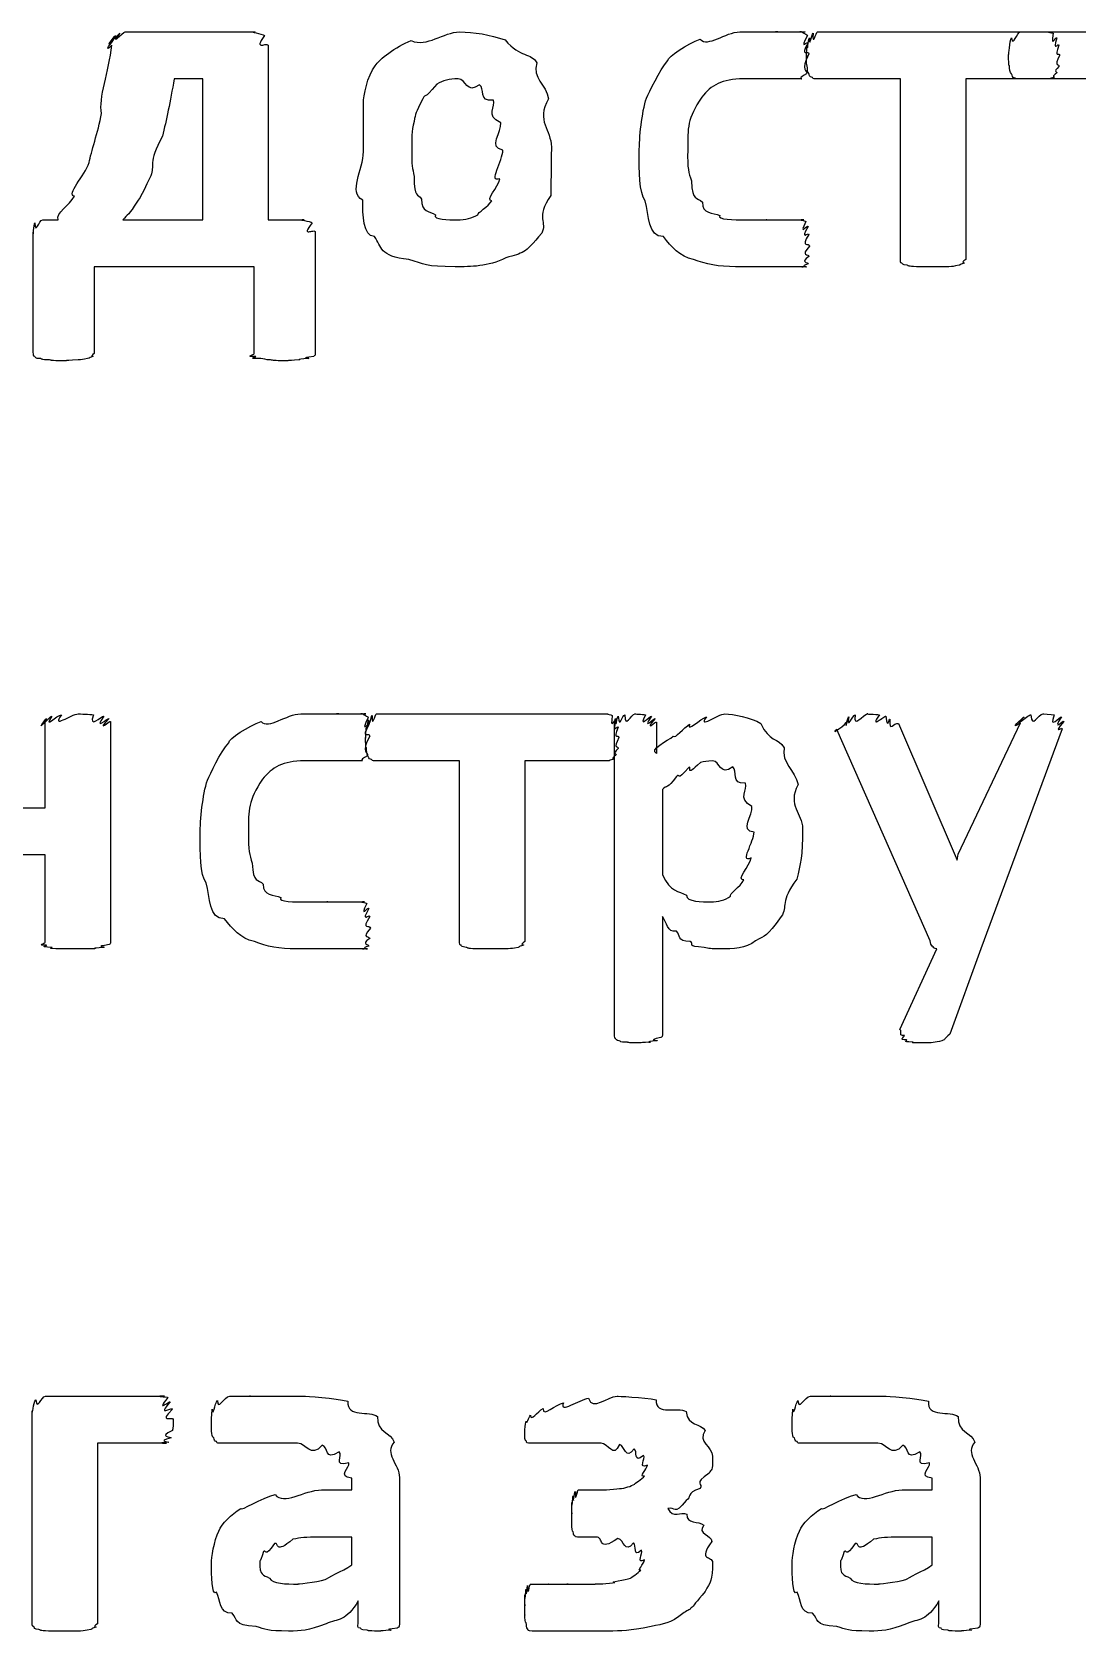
# Model space of a CAD drawing. Header units: millimetres. Extents: x 25 to 190, y 204 to 253.
# Drawn here: x 119.92 to 127.77, y 240.06 to 252.07 of the extents above; entities that cross this region are included whole.
import ezdxf

# ---------------------------------------------------------------- set-up
doc = ezdxf.new("R2010")
doc.units = ezdxf.units.MM
doc.layers.get('0').update_dxf_attribs({"linetype": 'CONTINUOUS'})

msp = doc.modelspace()

# ---------------------------------------------------------------- linework, layer by layer
at = {"color": 0}
for p, q in [((120.617, 252.073), (121.593, 252.073)), ((125.816, 252.073), (127.552, 252.073)), ((127.34, 252.073), (128.322, 252.073)), ((121.692, 251.969), (121.692, 250.662)), ((127.635, 251.897), (127.635, 251.897)), ((121.201, 251.721), (120.986, 251.721)), ((121.201, 250.662), (121.201, 251.721)), ((126.439, 251.721), (125.811, 251.721)), ((126.439, 250.365), (126.439, 251.721)), ((127.558, 251.721), (126.93, 251.721)), ((126.93, 251.721), (126.93, 250.365)), ((127.958, 251.721), (127.335, 251.721)), ((123.818, 251.208), (123.818, 251.208)), ((123.454, 251.186), (123.454, 251.186)), ((119.999, 250.662), (120.115, 250.662)), ((120.6, 250.662), (121.201, 250.662)), ((121.692, 250.662), (121.962, 250.662)), ((119.928, 249.665), (119.928, 250.569)), ((122.045, 250.569), (122.045, 249.665)), ((125.757, 250.464), (125.757, 250.464)), ((121.587, 250.31), (120.385, 250.31)), ((120.385, 250.31), (120.385, 249.659)), ((121.587, 249.659), (121.587, 250.31)), ((120.017, 246.246), (120.017, 246.896)), ((120.508, 246.896), (120.508, 245.243)), ((122.506, 246.952), (124.243, 246.952)), ((124.293, 244.542), (124.293, 246.891)), ((124.608, 246.891), (124.608, 246.654)), ((126.872, 245.898), (127.34, 246.885)), ((124.325, 246.775), (124.325, 246.775)), ((126.662, 245.248), (125.962, 246.835)), ((126.425, 246.88), (126.866, 245.854)), ((127.654, 246.841), (127.043, 245.188)), ((123.129, 246.599), (122.501, 246.599)), ((123.129, 245.243), (123.129, 246.599)), ((124.248, 246.599), (123.62, 246.599)), ((123.62, 246.599), (123.62, 245.243)), ((124.652, 246.384), (124.652, 245.744)), ((119.587, 246.246), (120.017, 246.246)), ((125.341, 246.064), (125.341, 246.064)), ((125.705, 246.091), (125.705, 246.091)), ((120.017, 245.893), (119.587, 245.893)), ((120.017, 245.237), (120.017, 245.893)), ((126.866, 245.854), (126.872, 245.898)), ((122.459, 245.342), (122.459, 245.342)), ((124.652, 245.43), (124.652, 244.542)), ((126.436, 244.581), (126.712, 245.188)), ((127.043, 245.188), (126.811, 244.548)), ((120.019, 241.829), (120.912, 241.829)), ((119.92, 240.12), (119.92, 241.719)), ((120.978, 241.653), (120.978, 241.653)), ((120.928, 241.476), (120.41, 241.476)), ((120.41, 241.476), (120.41, 240.12)), ((122.093, 241.124), (122.319, 241.124)), ((122.319, 241.124), (122.319, 241.212)), ((122.677, 241.217), (122.677, 240.12)), ((124.021, 241.124), (124.17, 241.124)), ((126.453, 241.124), (126.679, 241.124)), ((126.679, 241.124), (126.679, 241.212)), ((127.037, 241.217), (127.037, 240.12)), ((124.699, 240.986), (124.693, 240.986)), ((122.319, 240.771), (122.082, 240.771)), ((122.319, 240.561), (122.319, 240.771)), ((124.153, 240.771), (124.015, 240.771)), ((126.679, 240.771), (126.442, 240.771)), ((126.679, 240.561), (126.679, 240.771)), ((125.029, 240.578), (125.029, 240.578)), ((122.368, 240.12), (122.368, 240.291)), ((126.728, 240.12), (126.728, 240.291))]:
    msp.add_line(p, q, dxfattribs=at)
for points in [[(120.545, 252.046), (120.468, 251.944), (120.567, 252.058), (120.578, 252.063)], [(120.578, 252.063), (120.49, 251.955), (120.602, 252.073), (120.617, 252.073)], [(121.593, 252.073), (121.538, 252.073), (121.645, 252.064), (121.664, 252.046)], [(122.765, 252.008), (122.884, 251.955), (123.008, 252.073), (123.129, 252.073)], [(123.129, 252.073), (123.237, 252.073), (123.357, 252.053), (123.471, 252.013)], [(124.936, 252.018), (124.992, 251.955), (125.126, 252.073), (125.233, 252.073)], [(125.233, 252.073), (125.268, 252.073), (125.334, 252.073), (125.382, 252.073)], [(125.382, 252.073), (125.367, 252.073), (125.479, 252.073), (125.52, 252.073)], [(125.52, 252.073), (125.448, 252.073), (125.597, 252.073), (125.63, 252.073)], [(125.63, 252.073), (125.632, 252.073), (125.685, 252.073), (125.696, 252.073)], [(125.696, 252.073), (125.658, 252.073), (125.72, 252.073), (125.724, 252.073)], [(125.724, 252.073), (125.669, 252.073), (125.736, 252.064), (125.741, 252.046)], [(125.756, 252.029), (125.756, 251.941), (125.772, 252.054), (125.783, 252.063)], [(125.783, 252.063), (125.778, 251.955), (125.805, 252.073), (125.816, 252.073)], [(127.274, 252.029), (127.285, 251.955), (127.314, 252.073), (127.34, 252.073)], [(127.552, 252.073), (127.544, 252.073), (127.575, 252.069), (127.586, 252.063)], [(127.586, 252.063), (127.566, 251.941), (127.605, 252.043), (127.613, 252.029)], [(120.44, 251.462), (120.416, 251.573), (120.496, 251.776), (120.518, 251.974)], [(120.518, 251.974), (120.442, 251.904), (120.525, 252.002), (120.529, 252.013)], [(120.529, 252.013), (120.449, 251.93), (120.537, 252.038), (120.545, 252.046)], [(121.664, 252.046), (121.573, 251.922), (121.692, 252.005), (121.692, 251.969)], [(122.495, 251.82), (122.528, 251.867), (122.647, 251.963), (122.765, 252.008)], [(123.471, 252.013), (123.587, 251.878), (123.667, 251.919), (123.708, 251.842)], [(124.693, 251.859), (124.69, 251.886), (124.843, 251.985), (124.936, 252.018)], [(125.741, 252.046), (125.676, 251.922), (125.746, 252.013), (125.746, 251.991)], [(125.746, 251.991), (125.68, 251.878), (125.752, 251.941), (125.752, 251.908)], [(125.734, 251.897), (125.734, 251.867), (125.735, 251.952), (125.739, 251.974)], [(125.739, 251.974), (125.741, 251.911), (125.747, 252.014), (125.756, 252.029)], [(127.252, 251.903), (127.252, 251.9), (127.259, 252.003), (127.274, 252.029)], [(127.613, 252.029), (127.581, 251.911), (127.625, 251.996), (127.63, 251.974)], [(127.63, 251.974), (127.588, 251.867), (127.635, 251.926), (127.635, 251.897)], [(122.407, 251.539), (122.407, 251.591), (122.436, 251.743), (122.495, 251.82)], [(123.708, 251.842), (123.671, 251.728), (123.781, 251.678), (123.796, 251.572)], [(124.533, 251.577), (124.555, 251.622), (124.627, 251.784), (124.693, 251.859)], [(125.752, 251.908), (125.68, 251.776), (125.746, 251.788), (125.735, 251.759)], [(125.739, 251.82), (125.734, 251.809), (125.734, 251.867), (125.734, 251.897)], [(125.75, 251.765), (125.741, 251.765), (125.742, 251.798), (125.739, 251.82)], [(127.258, 251.82), (127.252, 251.809), (127.252, 251.87), (127.252, 251.903)], [(127.274, 251.759), (127.259, 251.765), (127.26, 251.798), (127.258, 251.82)], [(127.63, 251.815), (127.581, 251.765), (127.62, 251.779), (127.613, 251.765)], [(127.635, 251.897), (127.588, 251.805), (127.633, 251.836), (127.63, 251.815)], [(120.986, 251.721), (120.956, 251.551), (120.927, 251.408), (120.898, 251.291)], [(123.118, 251.721), (123.053, 251.721), (123.002, 251.707), (122.958, 251.682)], [(123.278, 251.677), (123.179, 251.602), (123.18, 251.721), (123.118, 251.721)], [(125.261, 251.721), (125.098, 251.721), (125.02, 251.674), (124.947, 251.583)], [(125.432, 251.721), (125.301, 251.721), (125.327, 251.721), (125.261, 251.721)], [(125.553, 251.721), (125.514, 251.721), (125.479, 251.721), (125.432, 251.721)], [(125.641, 251.721), (125.583, 251.721), (125.589, 251.721), (125.553, 251.721)], [(125.696, 251.721), (125.627, 251.721), (125.663, 251.721), (125.641, 251.721)], [(125.735, 251.759), (125.658, 251.721), (125.71, 251.721), (125.696, 251.721)], [(125.778, 251.732), (125.752, 251.734), (125.757, 251.75), (125.75, 251.765)], [(125.811, 251.721), (125.773, 251.721), (125.789, 251.724), (125.778, 251.732)], [(127.302, 251.726), (127.274, 251.732), (127.281, 251.744), (127.274, 251.759)], [(127.335, 251.721), (127.296, 251.721), (127.313, 251.722), (127.302, 251.726)], [(127.591, 251.732), (127.549, 251.721), (127.569, 251.721), (127.558, 251.721)], [(127.613, 251.765), (127.57, 251.734), (127.602, 251.739), (127.591, 251.732)], [(122.853, 251.572), (122.793, 251.456), (122.801, 251.467), (122.787, 251.401)], [(122.958, 251.682), (122.851, 251.551), (122.882, 251.619), (122.853, 251.572)], [(123.383, 251.561), (123.267, 251.547), (123.322, 251.651), (123.278, 251.677)], [(123.796, 251.572), (123.7, 251.397), (123.818, 251.343), (123.818, 251.208)], [(124.478, 251.17), (124.478, 251.28), (124.496, 251.467), (124.533, 251.577)], [(124.947, 251.583), (124.838, 251.419), (124.842, 251.358), (124.842, 251.186)], [(120.347, 251.092), (120.361, 251.17), (120.414, 251.318), (120.44, 251.462)], [(122.407, 251.175), (122.407, 251.254), (122.407, 251.429), (122.407, 251.539)], [(123.438, 251.39), (123.318, 251.448), (123.407, 251.513), (123.383, 251.561)], [(122.787, 251.401), (122.767, 251.327), (122.771, 251.27), (122.771, 251.197)], [(123.454, 251.186), (123.34, 251.202), (123.449, 251.327), (123.438, 251.39)], [(120.898, 251.291), (120.784, 251.081), (120.843, 251.073), (120.81, 250.993)], [(123.818, 251.208), (123.818, 251.011), (123.815, 250.954), (123.813, 250.844)], [(120.237, 250.839), (120.173, 250.85), (120.314, 250.993), (120.347, 251.092)], [(122.402, 250.811), (122.289, 250.868), (122.407, 251.038), (122.407, 251.175)], [(122.771, 251.197), (122.767, 251.062), (122.776, 251.054), (122.787, 250.988)], [(123.432, 250.971), (123.34, 250.934), (123.454, 251.109), (123.454, 251.186)], [(124.522, 250.806), (124.478, 250.863), (124.478, 251.033), (124.478, 251.17)], [(124.842, 251.186), (124.838, 251.04), (124.85, 251.021), (124.87, 250.954)], [(120.81, 250.993), (120.717, 250.802), (120.741, 250.846), (120.705, 250.795)], [(122.787, 250.988), (122.789, 250.817), (122.816, 250.868), (122.843, 250.817)], [(123.372, 250.806), (123.314, 250.806), (123.421, 250.908), (123.432, 250.971)], [(124.87, 250.954), (124.875, 250.795), (124.915, 250.839), (124.952, 250.795)], [(120.115, 250.662), (120.096, 250.714), (120.2, 250.773), (120.237, 250.839)], [(120.705, 250.795), (120.647, 250.702), (120.636, 250.702), (120.6, 250.662)], [(122.49, 250.536), (122.403, 250.537), (122.402, 250.704), (122.402, 250.811)], [(122.843, 250.817), (122.84, 250.717), (122.903, 250.73), (122.947, 250.701)], [(123.267, 250.701), (123.259, 250.714), (123.346, 250.762), (123.372, 250.806)], [(123.813, 250.844), (123.697, 250.676), (123.79, 250.643), (123.746, 250.563)], [(124.66, 250.536), (124.54, 250.533), (124.555, 250.698), (124.522, 250.806)], [(124.952, 250.795), (124.948, 250.706), (125.032, 250.717), (125.084, 250.696)], [(119.928, 250.569), (119.928, 250.519), (119.931, 250.629), (119.939, 250.64)], [(119.939, 250.64), (119.946, 250.544), (119.969, 250.662), (119.999, 250.662)], [(121.962, 250.662), (121.901, 250.662), (122.011, 250.654), (122.023, 250.64)], [(122.023, 250.64), (121.926, 250.519), (122.045, 250.605), (122.045, 250.569)], [(122.947, 250.701), (122.928, 250.662), (123.046, 250.662), (123.112, 250.662)], [(123.112, 250.662), (123.171, 250.662), (123.223, 250.675), (123.267, 250.701)], [(125.084, 250.696), (125.054, 250.662), (125.2, 250.662), (125.266, 250.662)], [(125.266, 250.662), (125.305, 250.662), (125.389, 250.662), (125.437, 250.662)], [(125.437, 250.662), (125.4, 250.662), (125.527, 250.662), (125.564, 250.662)], [(125.564, 250.662), (125.592, 250.662), (125.63, 250.662), (125.652, 250.662)], [(125.652, 250.662), (125.639, 250.662), (125.698, 250.662), (125.713, 250.662)], [(125.713, 250.662), (125.661, 250.662), (125.725, 250.658), (125.729, 250.651)], [(125.729, 250.651), (125.671, 250.53), (125.742, 250.631), (125.746, 250.613)], [(125.746, 250.613), (125.68, 250.497), (125.752, 250.577), (125.752, 250.552)], [(122.749, 250.365), (122.52, 250.387), (122.548, 250.461), (122.49, 250.536)], [(123.746, 250.563), (123.609, 250.398), (123.612, 250.42), (123.476, 250.376)], [(124.886, 250.365), (124.779, 250.387), (124.722, 250.461), (124.66, 250.536)], [(125.752, 250.552), (125.683, 250.445), (125.757, 250.497), (125.757, 250.464)], [(123.476, 250.376), (123.34, 250.31), (123.217, 250.31), (123.096, 250.31)], [(125.752, 250.387), (125.68, 250.339), (125.749, 250.346), (125.746, 250.332)], [(125.757, 250.464), (125.683, 250.383), (125.754, 250.409), (125.752, 250.387)], [(123.096, 250.31), (122.87, 250.31), (122.866, 250.328), (122.749, 250.365)], [(125.2, 250.31), (125.076, 250.31), (124.977, 250.328), (124.886, 250.365)], [(125.36, 250.31), (125.25, 250.31), (125.256, 250.31), (125.2, 250.31)], [(125.509, 250.31), (125.356, 250.31), (125.415, 250.31), (125.36, 250.31)], [(125.63, 250.31), (125.566, 250.31), (125.556, 250.31), (125.509, 250.31)], [(125.707, 250.31), (125.636, 250.31), (125.666, 250.31), (125.63, 250.31)], [(125.735, 250.31), (125.665, 250.31), (125.721, 250.31), (125.707, 250.31)], [(125.746, 250.332), (125.676, 250.31), (125.742, 250.31), (125.735, 250.31)], [(126.45, 250.337), (126.439, 250.334), (126.439, 250.354), (126.439, 250.365)], [(126.489, 250.321), (126.453, 250.323), (126.457, 250.333), (126.45, 250.337)], [(126.56, 250.31), (126.49, 250.312), (126.507, 250.317), (126.489, 250.321)], [(126.682, 250.31), (126.552, 250.31), (126.594, 250.31), (126.56, 250.31)], [(126.803, 250.31), (126.77, 250.31), (126.733, 250.31), (126.682, 250.31)], [(126.88, 250.321), (126.832, 250.312), (126.836, 250.312), (126.803, 250.31)], [(126.919, 250.337), (126.869, 250.323), (126.898, 250.328), (126.88, 250.321)], [(126.93, 250.365), (126.883, 250.334), (126.926, 250.344), (126.919, 250.337)], [(119.939, 249.637), (119.928, 249.634), (119.928, 249.654), (119.928, 249.665)], [(120.385, 249.659), (120.349, 249.63), (120.381, 249.641), (120.374, 249.637)], [(121.598, 249.637), (121.504, 249.63), (121.587, 249.648), (121.587, 249.659)], [(122.045, 249.665), (122.045, 249.634), (122.04, 249.645), (122.034, 249.637)], [(119.978, 249.621), (119.942, 249.619), (119.946, 249.63), (119.939, 249.637)], [(120.049, 249.61), (119.979, 249.612), (119.996, 249.618), (119.978, 249.621)], [(120.165, 249.604), (120.038, 249.604), (120.078, 249.607), (120.049, 249.61)], [(120.264, 249.61), (120.126, 249.604), (120.205, 249.604), (120.165, 249.604)], [(120.336, 249.621), (120.299, 249.612), (120.293, 249.614), (120.264, 249.61)], [(120.374, 249.637), (120.336, 249.619), (120.354, 249.625), (120.336, 249.621)], [(121.637, 249.621), (121.518, 249.619), (121.605, 249.63), (121.598, 249.637)], [(121.708, 249.61), (121.672, 249.612), (121.655, 249.618), (121.637, 249.621)], [(121.813, 249.604), (121.732, 249.604), (121.737, 249.607), (121.708, 249.61)], [(121.923, 249.61), (121.816, 249.604), (121.857, 249.604), (121.813, 249.604)], [(121.995, 249.621), (121.875, 249.612), (121.952, 249.614), (121.923, 249.61)], [(122.034, 249.637), (121.912, 249.619), (122.013, 249.625), (121.995, 249.621)], [(120.017, 246.896), (119.946, 246.808), (120.02, 246.914), (120.028, 246.918)], [(120.028, 246.918), (119.96, 246.819), (120.048, 246.931), (120.067, 246.935)], [(120.067, 246.935), (119.997, 246.83), (120.108, 246.946), (120.139, 246.946)], [(120.139, 246.946), (120.059, 246.833), (120.213, 246.952), (120.265, 246.952)], [(120.265, 246.952), (120.276, 246.952), (120.351, 246.949), (120.381, 246.946)], [(120.381, 246.946), (120.338, 246.83), (120.439, 246.942), (120.458, 246.935)], [(120.458, 246.935), (120.376, 246.819), (120.489, 246.925), (120.497, 246.918)], [(120.497, 246.918), (120.39, 246.804), (120.508, 246.903), (120.508, 246.896)], [(121.395, 246.736), (121.393, 246.764), (121.546, 246.863), (121.638, 246.896)], [(121.638, 246.896), (121.695, 246.833), (121.828, 246.952), (121.936, 246.952)], [(121.936, 246.952), (121.97, 246.952), (122.036, 246.952), (122.084, 246.952)], [(122.084, 246.952), (122.069, 246.952), (122.181, 246.952), (122.222, 246.952)], [(122.222, 246.952), (122.151, 246.952), (122.3, 246.952), (122.333, 246.952)], [(122.333, 246.952), (122.334, 246.952), (122.388, 246.952), (122.399, 246.952)], [(122.399, 246.952), (122.36, 246.952), (122.422, 246.952), (122.426, 246.952)], [(122.426, 246.952), (122.371, 246.952), (122.439, 246.942), (122.443, 246.924)], [(122.443, 246.924), (122.378, 246.8), (122.448, 246.891), (122.448, 246.869)], [(122.429, 246.852), (122.43, 246.789), (122.437, 246.892), (122.446, 246.907)], [(122.446, 246.907), (122.446, 246.819), (122.462, 246.932), (122.473, 246.94)], [(122.473, 246.94), (122.468, 246.833), (122.495, 246.952), (122.506, 246.952)], [(124.243, 246.952), (124.234, 246.952), (124.265, 246.947), (124.276, 246.94)], [(124.276, 246.94), (124.256, 246.819), (124.295, 246.921), (124.303, 246.907)], [(124.303, 246.907), (124.272, 246.789), (124.316, 246.874), (124.32, 246.852)], [(124.293, 246.891), (124.293, 246.808), (124.295, 246.914), (124.299, 246.918)], [(124.299, 246.918), (124.301, 246.819), (124.31, 246.931), (124.321, 246.935)], [(124.321, 246.935), (124.327, 246.83), (124.351, 246.946), (124.371, 246.946)], [(124.371, 246.946), (124.367, 246.833), (124.418, 246.952), (124.448, 246.952)], [(124.448, 246.952), (124.429, 246.952), (124.506, 246.949), (124.525, 246.946)], [(124.525, 246.946), (124.466, 246.83), (124.558, 246.942), (124.569, 246.935)], [(124.569, 246.935), (124.492, 246.819), (124.593, 246.925), (124.597, 246.918)], [(124.597, 246.918), (124.503, 246.804), (124.608, 246.902), (124.608, 246.891)], [(124.856, 246.874), (124.83, 246.808), (124.941, 246.918), (124.982, 246.929)], [(124.982, 246.929), (124.914, 246.833), (125.072, 246.952), (125.12, 246.952)], [(125.12, 246.952), (125.186, 246.952), (125.316, 246.926), (125.391, 246.88)], [(125.962, 246.835), (125.9, 246.782), (126.039, 246.881), (126.039, 246.896)], [(126.039, 246.896), (126.018, 246.811), (126.042, 246.921), (126.051, 246.929)], [(126.051, 246.929), (126.036, 246.826), (126.078, 246.942), (126.1, 246.946)], [(126.1, 246.946), (126.083, 246.833), (126.157, 246.952), (126.194, 246.952)], [(126.194, 246.952), (126.157, 246.952), (126.26, 246.949), (126.282, 246.946)], [(126.282, 246.946), (126.201, 246.83), (126.321, 246.942), (126.331, 246.935)], [(126.331, 246.935), (126.344, 246.819), (126.355, 246.924), (126.359, 246.913)], [(126.359, 246.913), (126.355, 246.8), (126.388, 246.893), (126.425, 246.88)], [(127.34, 246.885), (127.244, 246.815), (127.357, 246.925), (127.368, 246.929)], [(127.368, 246.929), (127.266, 246.826), (127.395, 246.942), (127.418, 246.946)], [(127.418, 246.946), (127.429, 246.833), (127.47, 246.952), (127.511, 246.952)], [(127.511, 246.952), (127.502, 246.952), (127.572, 246.949), (127.594, 246.946)], [(127.594, 246.946), (127.55, 246.826), (127.638, 246.936), (127.649, 246.929)], [(127.649, 246.929), (127.572, 246.811), (127.666, 246.91), (127.666, 246.896)], [(127.666, 246.896), (127.572, 246.782), (127.661, 246.863), (127.654, 246.841)], [(122.448, 246.869), (122.382, 246.756), (122.454, 246.819), (122.454, 246.786)], [(122.454, 246.786), (122.382, 246.654), (122.448, 246.666), (122.437, 246.637)], [(122.423, 246.775), (122.423, 246.745), (122.425, 246.83), (122.429, 246.852)], [(122.429, 246.698), (122.423, 246.687), (122.423, 246.745), (122.423, 246.775)], [(124.32, 246.852), (124.278, 246.745), (124.325, 246.804), (124.325, 246.775)], [(124.325, 246.775), (124.278, 246.683), (124.322, 246.714), (124.32, 246.692)], [(124.608, 246.654), (124.547, 246.687), (124.693, 246.749), (124.734, 246.786)], [(124.734, 246.786), (124.745, 246.76), (124.815, 246.852), (124.856, 246.874)], [(125.391, 246.88), (125.451, 246.742), (125.523, 246.775), (125.567, 246.698)], [(121.236, 246.455), (121.258, 246.499), (121.329, 246.662), (121.395, 246.736)], [(122.44, 246.643), (122.43, 246.643), (122.432, 246.676), (122.429, 246.698)], [(124.32, 246.692), (124.272, 246.643), (124.31, 246.657), (124.303, 246.643)], [(125.567, 246.698), (125.542, 246.587), (125.65, 246.528), (125.671, 246.422)], [(121.963, 246.599), (121.801, 246.599), (121.722, 246.552), (121.649, 246.461)], [(122.134, 246.599), (122.003, 246.599), (122.029, 246.599), (121.963, 246.599)], [(122.255, 246.599), (122.217, 246.599), (122.181, 246.599), (122.134, 246.599)], [(122.344, 246.599), (122.286, 246.599), (122.291, 246.599), (122.255, 246.599)], [(122.399, 246.599), (122.33, 246.599), (122.366, 246.599), (122.344, 246.599)], [(122.437, 246.637), (122.36, 246.599), (122.412, 246.599), (122.399, 246.599)], [(122.468, 246.61), (122.441, 246.612), (122.447, 246.628), (122.44, 246.643)], [(122.501, 246.599), (122.464, 246.599), (122.479, 246.601), (122.468, 246.61)], [(124.281, 246.61), (124.238, 246.599), (124.259, 246.599), (124.248, 246.599)], [(124.303, 246.643), (124.26, 246.612), (124.292, 246.616), (124.281, 246.61)], [(124.85, 246.549), (124.752, 246.433), (124.789, 246.512), (124.757, 246.483)], [(124.938, 246.587), (124.812, 246.466), (124.879, 246.567), (124.85, 246.549)], [(125.027, 246.599), (124.988, 246.599), (124.967, 246.594), (124.938, 246.587)], [(125.181, 246.555), (125.079, 246.48), (125.089, 246.599), (125.027, 246.599)], [(125.275, 246.433), (125.16, 246.422), (125.221, 246.524), (125.181, 246.555)], [(121.181, 246.047), (121.181, 246.158), (121.199, 246.345), (121.236, 246.455)], [(121.649, 246.461), (121.54, 246.297), (121.544, 246.236), (121.544, 246.064)], [(124.757, 246.483), (124.686, 246.378), (124.688, 246.423), (124.652, 246.384)], [(125.324, 246.257), (125.209, 246.319), (125.3, 246.381), (125.275, 246.433)], [(125.671, 246.422), (125.586, 246.26), (125.705, 246.209), (125.705, 246.091)], [(125.341, 246.064), (125.227, 246.072), (125.335, 246.193), (125.324, 246.257)], [(121.225, 245.684), (121.181, 245.741), (121.181, 245.911), (121.181, 246.047)], [(121.544, 246.064), (121.54, 245.918), (121.553, 245.898), (121.572, 245.832)], [(125.319, 245.871), (125.227, 245.823), (125.341, 245.998), (125.341, 246.064)], [(125.705, 246.091), (125.705, 245.885), (125.689, 245.824), (125.661, 245.711)], [(121.572, 245.832), (121.577, 245.673), (121.617, 245.717), (121.655, 245.673)], [(125.264, 245.705), (125.2, 245.702), (125.308, 245.812), (125.319, 245.871)], [(121.363, 245.413), (121.243, 245.411), (121.258, 245.576), (121.225, 245.684)], [(124.652, 245.744), (124.713, 245.609), (124.774, 245.626), (124.834, 245.59)], [(125.164, 245.584), (125.149, 245.598), (125.238, 245.653), (125.264, 245.705)], [(125.661, 245.711), (125.531, 245.543), (125.596, 245.507), (125.545, 245.43)], [(121.655, 245.673), (121.65, 245.584), (121.734, 245.595), (121.787, 245.573)], [(121.787, 245.573), (121.757, 245.54), (121.903, 245.54), (121.969, 245.54)], [(124.834, 245.59), (124.83, 245.54), (124.952, 245.54), (125.016, 245.54)], [(125.016, 245.54), (125.068, 245.54), (125.123, 245.554), (125.164, 245.584)], [(121.969, 245.54), (122.007, 245.54), (122.091, 245.54), (122.14, 245.54)], [(122.14, 245.54), (122.102, 245.54), (122.229, 245.54), (122.266, 245.54)], [(122.266, 245.54), (122.294, 245.54), (122.333, 245.54), (122.355, 245.54)], [(122.355, 245.54), (122.341, 245.54), (122.4, 245.54), (122.415, 245.54)], [(122.415, 245.54), (122.363, 245.54), (122.428, 245.536), (122.432, 245.529)], [(122.432, 245.529), (122.374, 245.408), (122.444, 245.509), (122.448, 245.491)], [(122.448, 245.491), (122.382, 245.375), (122.454, 245.455), (122.454, 245.43)], [(121.588, 245.243), (121.481, 245.265), (121.424, 245.339), (121.363, 245.413)], [(122.454, 245.43), (122.385, 245.322), (122.459, 245.375), (122.459, 245.342)], [(122.459, 245.342), (122.385, 245.261), (122.457, 245.287), (122.454, 245.265)], [(124.757, 245.32), (124.686, 245.309), (124.688, 245.389), (124.652, 245.43)], [(125.545, 245.43), (125.429, 245.272), (125.429, 245.292), (125.352, 245.248)], [(120.028, 245.215), (119.946, 245.212), (120.017, 245.229), (120.017, 245.237)], [(120.067, 245.199), (119.96, 245.201), (120.035, 245.211), (120.028, 245.215)], [(120.497, 245.22), (120.376, 245.201), (120.476, 245.205), (120.458, 245.199)], [(120.508, 245.243), (120.508, 245.217), (120.504, 245.227), (120.497, 245.22)], [(121.903, 245.188), (121.779, 245.188), (121.679, 245.205), (121.588, 245.243)], [(122.448, 245.209), (122.378, 245.188), (122.444, 245.188), (122.437, 245.188)], [(122.454, 245.265), (122.382, 245.217), (122.451, 245.223), (122.448, 245.209)], [(123.14, 245.215), (123.129, 245.212), (123.129, 245.232), (123.129, 245.243)], [(123.179, 245.199), (123.143, 245.201), (123.147, 245.211), (123.14, 245.215)], [(123.609, 245.215), (123.559, 245.201), (123.588, 245.205), (123.57, 245.199)], [(123.62, 245.243), (123.573, 245.212), (123.615, 245.222), (123.609, 245.215)], [(124.861, 245.243), (124.757, 245.245), (124.792, 245.29), (124.757, 245.32)], [(124.966, 245.199), (124.825, 245.205), (124.897, 245.223), (124.861, 245.243)], [(125.352, 245.248), (125.275, 245.188), (125.186, 245.188), (125.087, 245.188)], [(126.679, 245.209), (126.671, 245.212), (126.665, 245.233), (126.662, 245.248)], [(126.712, 245.188), (126.69, 245.19), (126.69, 245.199), (126.679, 245.209)], [(120.139, 245.188), (119.997, 245.19), (120.085, 245.194), (120.067, 245.199)], [(120.265, 245.188), (120.177, 245.188), (120.172, 245.188), (120.139, 245.188)], [(120.381, 245.188), (120.276, 245.188), (120.312, 245.188), (120.265, 245.188)], [(120.458, 245.199), (120.338, 245.19), (120.414, 245.19), (120.381, 245.188)], [(122.063, 245.188), (121.952, 245.188), (121.958, 245.188), (121.903, 245.188)], [(122.211, 245.188), (122.058, 245.188), (122.118, 245.188), (122.063, 245.188)], [(122.333, 245.188), (122.268, 245.188), (122.258, 245.188), (122.211, 245.188)], [(122.41, 245.188), (122.338, 245.188), (122.368, 245.188), (122.333, 245.188)], [(122.437, 245.188), (122.367, 245.188), (122.423, 245.188), (122.41, 245.188)], [(123.25, 245.188), (123.18, 245.19), (123.197, 245.194), (123.179, 245.199)], [(123.372, 245.188), (123.242, 245.188), (123.283, 245.188), (123.25, 245.188)], [(123.493, 245.188), (123.46, 245.188), (123.422, 245.188), (123.372, 245.188)], [(123.57, 245.199), (123.522, 245.19), (123.526, 245.19), (123.493, 245.188)], [(125.087, 245.188), (125.013, 245.188), (125.002, 245.19), (124.966, 245.199)], [(124.299, 244.515), (124.293, 244.512), (124.293, 244.531), (124.293, 244.542)], [(124.327, 244.498), (124.304, 244.497), (124.306, 244.508), (124.299, 244.515)], [(124.382, 244.487), (124.329, 244.486), (124.34, 244.492), (124.327, 244.498)], [(124.47, 244.482), (124.377, 244.482), (124.406, 244.485), (124.382, 244.487)], [(124.558, 244.487), (124.448, 244.482), (124.506, 244.482), (124.47, 244.482)], [(124.613, 244.498), (124.495, 244.486), (124.583, 244.487), (124.558, 244.487)], [(124.641, 244.521), (124.521, 244.497), (124.627, 244.503), (124.613, 244.498)], [(124.652, 244.542), (124.649, 244.515), (124.648, 244.529), (124.641, 244.521)], [(126.469, 244.537), (126.421, 244.53), (126.458, 244.563), (126.436, 244.581)], [(126.486, 244.504), (126.421, 244.504), (126.469, 244.523), (126.469, 244.537)], [(126.53, 244.487), (126.443, 244.49), (126.497, 244.497), (126.486, 244.504)], [(126.613, 244.482), (126.483, 244.482), (126.552, 244.485), (126.53, 244.487)], [(126.751, 244.498), (126.697, 244.482), (126.675, 244.482), (126.613, 244.482)], [(126.811, 244.548), (126.759, 244.504), (126.784, 244.51), (126.751, 244.498)], [(119.92, 241.719), (119.92, 241.675), (119.928, 241.782), (119.947, 241.802)], [(119.947, 241.802), (119.955, 241.711), (119.989, 241.829), (120.019, 241.829)], [(120.912, 241.829), (120.826, 241.829), (120.931, 241.825), (120.939, 241.818)], [(120.939, 241.818), (120.842, 241.697), (120.952, 241.799), (120.956, 241.785)], [(120.956, 241.785), (120.852, 241.667), (120.968, 241.752), (120.972, 241.73)], [(120.972, 241.73), (120.86, 241.622), (120.978, 241.682), (120.978, 241.653)], [(121.266, 241.631), (121.266, 241.622), (121.267, 241.708), (121.272, 241.73)], [(121.272, 241.73), (121.277, 241.667), (121.291, 241.774), (121.31, 241.796)], [(121.31, 241.796), (121.313, 241.711), (121.36, 241.829), (121.404, 241.829)], [(121.404, 241.829), (121.401, 241.829), (121.499, 241.829), (121.558, 241.829)], [(121.558, 241.829), (121.52, 241.829), (121.679, 241.829), (121.745, 241.829)], [(121.745, 241.829), (121.773, 241.829), (121.885, 241.829), (121.955, 241.829)], [(121.955, 241.829), (121.974, 241.829), (122.199, 241.815), (122.291, 241.791)], [(122.291, 241.791), (122.276, 241.66), (122.457, 241.726), (122.512, 241.675)], [(123.662, 241.686), (123.665, 241.631), (123.712, 241.716), (123.756, 241.735)], [(123.756, 241.735), (123.753, 241.667), (123.851, 241.768), (123.91, 241.779)], [(123.91, 241.779), (123.872, 241.693), (124.032, 241.804), (124.098, 241.813)], [(124.098, 241.813), (124.126, 241.711), (124.238, 241.829), (124.313, 241.829)], [(124.313, 241.829), (124.304, 241.829), (124.517, 241.82), (124.605, 241.802)], [(124.605, 241.802), (124.599, 241.675), (124.768, 241.753), (124.831, 241.713)], [(125.626, 241.631), (125.626, 241.622), (125.627, 241.708), (125.632, 241.73)], [(125.632, 241.73), (125.637, 241.667), (125.651, 241.774), (125.67, 241.796)], [(125.67, 241.796), (125.673, 241.711), (125.72, 241.829), (125.764, 241.829)], [(125.764, 241.829), (125.761, 241.829), (125.859, 241.829), (125.918, 241.829)], [(125.918, 241.829), (125.88, 241.829), (126.039, 241.829), (126.106, 241.829)], [(126.106, 241.829), (126.133, 241.829), (126.245, 241.829), (126.315, 241.829)], [(126.315, 241.829), (126.334, 241.829), (126.559, 241.815), (126.651, 241.791)], [(126.651, 241.791), (126.636, 241.66), (126.817, 241.726), (126.872, 241.675)], [(120.978, 241.653), (120.978, 241.56), (120.975, 241.592), (120.972, 241.57)], [(121.266, 241.565), (121.266, 241.556), (121.266, 241.609), (121.266, 241.631)], [(122.512, 241.675), (122.508, 241.556), (122.612, 241.559), (122.639, 241.482)], [(123.618, 241.57), (123.618, 241.567), (123.621, 241.622), (123.629, 241.642)], [(123.629, 241.642), (123.632, 241.604), (123.647, 241.675), (123.662, 241.686)], [(124.831, 241.713), (124.842, 241.598), (124.941, 241.628), (124.974, 241.57)], [(125.626, 241.565), (125.626, 241.556), (125.626, 241.609), (125.626, 241.631)], [(126.872, 241.675), (126.868, 241.556), (126.972, 241.559), (126.999, 241.482)], [(120.945, 241.482), (120.835, 241.476), (120.935, 241.476), (120.928, 241.476)], [(120.962, 241.515), (120.846, 241.487), (120.952, 241.489), (120.945, 241.482)], [(120.972, 241.57), (120.857, 241.516), (120.968, 241.529), (120.962, 241.515)], [(121.283, 241.515), (121.269, 241.516), (121.269, 241.545), (121.266, 241.565)], [(121.304, 241.487), (121.284, 241.49), (121.29, 241.504), (121.283, 241.515)], [(121.332, 241.476), (121.299, 241.476), (121.311, 241.479), (121.304, 241.487)], [(122.639, 241.482), (122.559, 241.402), (122.677, 241.317), (122.677, 241.217)], [(123.618, 241.52), (123.618, 241.52), (123.618, 241.551), (123.618, 241.57)], [(123.629, 241.493), (123.621, 241.494), (123.621, 241.51), (123.618, 241.52)], [(123.646, 241.476), (123.629, 241.479), (123.632, 241.485), (123.629, 241.493)], [(124.974, 241.57), (124.911, 241.483), (125.029, 241.45), (125.029, 241.377)], [(125.643, 241.515), (125.629, 241.516), (125.629, 241.545), (125.626, 241.565)], [(125.665, 241.487), (125.644, 241.49), (125.65, 241.504), (125.643, 241.515)], [(125.692, 241.476), (125.659, 241.476), (125.671, 241.479), (125.665, 241.487)], [(126.999, 241.482), (126.919, 241.402), (127.037, 241.317), (127.037, 241.217)], [(121.404, 241.476), (121.324, 241.476), (121.346, 241.476), (121.332, 241.476)], [(121.525, 241.476), (121.39, 241.476), (121.437, 241.476), (121.404, 241.476)], [(121.69, 241.476), (121.604, 241.476), (121.572, 241.476), (121.525, 241.476)], [(121.911, 241.476), (121.732, 241.476), (121.757, 241.476), (121.69, 241.476)], [(122.098, 241.46), (122.005, 241.358), (121.984, 241.476), (121.911, 241.476)], [(122.225, 241.41), (122.107, 241.336), (122.149, 241.449), (122.098, 241.46)], [(122.297, 241.328), (122.173, 241.292), (122.258, 241.388), (122.225, 241.41)], [(123.662, 241.476), (123.643, 241.476), (123.653, 241.476), (123.646, 241.476)], [(123.723, 241.476), (123.658, 241.476), (123.673, 241.476), (123.662, 241.476)], [(123.828, 241.476), (123.717, 241.476), (123.752, 241.476), (123.723, 241.476)], [(123.982, 241.476), (123.919, 241.476), (123.872, 241.476), (123.828, 241.476)], [(124.192, 241.476), (124.04, 241.476), (124.044, 241.476), (123.982, 241.476)], [(124.329, 241.465), (124.287, 241.358), (124.243, 241.476), (124.192, 241.476)], [(124.44, 241.432), (124.371, 241.344), (124.374, 241.457), (124.329, 241.465)], [(124.511, 241.383), (124.43, 241.318), (124.468, 241.421), (124.44, 241.432)], [(124.539, 241.311), (124.467, 241.278), (124.529, 241.363), (124.511, 241.383)], [(125.029, 241.377), (125.029, 241.248), (125.02, 241.29), (125.002, 241.25)], [(125.764, 241.476), (125.684, 241.476), (125.706, 241.476), (125.692, 241.476)], [(125.885, 241.476), (125.75, 241.476), (125.797, 241.476), (125.764, 241.476)], [(126.051, 241.476), (125.964, 241.476), (125.932, 241.476), (125.885, 241.476)], [(126.271, 241.476), (126.092, 241.476), (126.117, 241.476), (126.051, 241.476)], [(126.458, 241.46), (126.365, 241.358), (126.344, 241.476), (126.271, 241.476)], [(126.585, 241.41), (126.467, 241.336), (126.509, 241.449), (126.458, 241.46)], [(126.657, 241.328), (126.533, 241.292), (126.618, 241.388), (126.585, 241.41)], [(122.319, 241.212), (122.203, 241.226), (122.311, 241.294), (122.297, 241.328)], [(124.517, 241.228), (124.467, 241.219), (124.539, 241.281), (124.539, 241.311)], [(125.002, 241.25), (124.878, 241.168), (124.964, 241.171), (124.936, 241.135)], [(126.679, 241.212), (126.563, 241.226), (126.671, 241.294), (126.657, 241.328)], [(121.745, 241.09), (121.806, 241.005), (121.963, 241.124), (122.093, 241.124)], [(123.999, 241.113), (123.996, 241.005), (124.012, 241.124), (124.021, 241.124)], [(124.17, 241.124), (124.165, 241.124), (124.285, 241.126), (124.329, 241.135)], [(124.329, 241.135), (124.375, 241.137), (124.415, 241.153), (124.445, 241.168)], [(124.445, 241.168), (124.437, 241.171), (124.502, 241.206), (124.517, 241.228)], [(124.936, 241.135), (124.823, 241.098), (124.875, 241.071), (124.831, 241.046)], [(126.106, 241.09), (126.166, 241.005), (126.323, 241.124), (126.453, 241.124)], [(121.486, 240.986), (121.482, 240.961), (121.642, 241.069), (121.745, 241.09)], [(123.971, 241.03), (123.974, 240.965), (123.978, 241.069), (123.982, 241.08)], [(123.971, 240.953), (123.971, 240.921), (123.971, 241.008), (123.971, 241.03)], [(123.982, 241.08), (123.982, 240.991), (123.99, 241.104), (123.999, 241.113)], [(124.831, 241.046), (124.739, 240.928), (124.745, 240.999), (124.699, 240.986)], [(125.846, 240.986), (125.843, 240.961), (126.002, 241.069), (126.106, 241.09)], [(121.321, 240.815), (121.343, 240.87), (121.416, 240.942), (121.486, 240.986)], [(123.971, 240.865), (123.971, 240.859), (123.971, 240.92), (123.971, 240.953)], [(124.693, 240.986), (124.734, 240.906), (124.788, 240.964), (124.836, 240.942)], [(124.836, 240.942), (124.831, 240.866), (124.926, 240.895), (124.963, 240.859)], [(125.681, 240.815), (125.703, 240.87), (125.776, 240.942), (125.846, 240.986)], [(121.266, 240.573), (121.266, 240.612), (121.284, 240.745), (121.321, 240.815)], [(122.082, 240.771), (121.967, 240.771), (121.936, 240.765), (121.878, 240.754)], [(123.982, 240.809), (123.974, 240.811), (123.974, 240.842), (123.971, 240.865)], [(123.993, 240.782), (123.982, 240.785), (123.985, 240.798), (123.982, 240.809)], [(124.015, 240.771), (123.993, 240.771), (124, 240.774), (123.993, 240.782)], [(124.318, 240.76), (124.158, 240.652), (124.219, 240.771), (124.153, 240.771)], [(124.963, 240.859), (124.908, 240.796), (125.024, 240.785), (125.024, 240.738)], [(125.626, 240.573), (125.626, 240.612), (125.644, 240.745), (125.681, 240.815)], [(126.442, 240.771), (126.328, 240.771), (126.296, 240.765), (126.238, 240.754)], [(121.657, 240.661), (121.626, 240.557), (121.63, 240.612), (121.63, 240.584)], [(121.74, 240.721), (121.663, 240.605), (121.675, 240.685), (121.657, 240.661)], [(121.878, 240.754), (121.736, 240.634), (121.776, 240.735), (121.74, 240.721)], [(124.434, 240.727), (124.368, 240.639), (124.365, 240.751), (124.318, 240.76)], [(124.495, 240.672), (124.426, 240.608), (124.463, 240.712), (124.434, 240.727)], [(124.517, 240.6), (124.452, 240.564), (124.509, 240.649), (124.495, 240.672)], [(125.024, 240.738), (124.911, 240.584), (125.029, 240.636), (125.029, 240.578)], [(126.018, 240.661), (125.986, 240.557), (125.99, 240.612), (125.99, 240.584)], [(126.1, 240.721), (126.023, 240.605), (126.036, 240.685), (126.018, 240.661)], [(126.238, 240.754), (126.096, 240.634), (126.136, 240.735), (126.1, 240.721)], [(121.304, 240.357), (121.266, 240.322), (121.266, 240.491), (121.266, 240.573)], [(121.63, 240.584), (121.626, 240.476), (121.653, 240.491), (121.701, 240.462)], [(122.12, 240.451), (122.133, 240.465), (122.248, 240.513), (122.319, 240.561)], [(124.412, 240.462), (124.415, 240.465), (124.47, 240.501), (124.489, 240.523)], [(124.489, 240.523), (124.452, 240.509), (124.517, 240.57), (124.517, 240.6)], [(125.029, 240.578), (125.029, 240.447), (125.01, 240.429), (124.974, 240.363)], [(125.665, 240.357), (125.626, 240.322), (125.626, 240.491), (125.626, 240.573)], [(125.99, 240.584), (125.986, 240.476), (126.013, 240.491), (126.062, 240.462)], [(126.48, 240.451), (126.493, 240.465), (126.609, 240.513), (126.679, 240.561)], [(121.701, 240.462), (121.725, 240.418), (121.824, 240.418), (121.916, 240.418)], [(121.916, 240.418), (121.89, 240.418), (122.057, 240.429), (122.12, 240.451)], [(123.629, 240.38), (123.629, 240.289), (123.636, 240.403), (123.64, 240.407)], [(123.64, 240.407), (123.64, 240.3), (123.654, 240.418), (123.662, 240.418)], [(123.662, 240.418), (123.658, 240.418), (123.69, 240.418), (123.712, 240.418)], [(123.712, 240.418), (123.702, 240.418), (123.763, 240.418), (123.8, 240.418)], [(123.8, 240.418), (123.779, 240.418), (123.888, 240.418), (123.944, 240.418)], [(123.944, 240.418), (123.89, 240.418), (124.066, 240.418), (124.147, 240.418)], [(124.147, 240.418), (124.143, 240.418), (124.252, 240.421), (124.296, 240.429)], [(124.296, 240.429), (124.236, 240.432), (124.382, 240.447), (124.412, 240.462)], [(126.062, 240.462), (126.085, 240.418), (126.184, 240.418), (126.276, 240.418)], [(126.276, 240.418), (126.25, 240.418), (126.417, 240.429), (126.48, 240.451)], [(121.42, 240.198), (121.321, 240.198), (121.334, 240.294), (121.304, 240.357)], [(122.368, 240.291), (122.28, 240.138), (122.214, 240.156), (122.126, 240.12)], [(123.618, 240.336), (123.621, 240.264), (123.625, 240.368), (123.629, 240.38)], [(123.618, 240.264), (123.618, 240.226), (123.618, 240.316), (123.618, 240.336)], [(124.974, 240.363), (124.838, 240.2), (124.883, 240.247), (124.815, 240.203)], [(125.78, 240.198), (125.681, 240.198), (125.694, 240.294), (125.665, 240.357)], [(126.728, 240.291), (126.64, 240.138), (126.574, 240.156), (126.486, 240.12)], [(121.602, 240.098), (121.42, 240.109), (121.471, 240.153), (121.42, 240.198)], [(123.618, 240.187), (123.618, 240.167), (123.618, 240.234), (123.618, 240.264)], [(123.629, 240.126), (123.621, 240.123), (123.621, 240.164), (123.618, 240.187)], [(124.815, 240.203), (124.701, 240.112), (124.666, 240.123), (124.567, 240.098)], [(125.962, 240.098), (125.78, 240.109), (125.832, 240.153), (125.78, 240.198)], [(119.931, 240.098), (119.92, 240.094), (119.92, 240.112), (119.92, 240.12)], [(119.969, 240.076), (119.934, 240.079), (119.937, 240.09), (119.931, 240.098)], [(120.041, 240.065), (119.971, 240.068), (119.987, 240.072), (119.969, 240.076)], [(120.162, 240.065), (120.033, 240.065), (120.074, 240.065), (120.041, 240.065)], [(120.283, 240.065), (120.25, 240.065), (120.213, 240.065), (120.162, 240.065)], [(120.361, 240.076), (120.312, 240.068), (120.317, 240.068), (120.283, 240.065)], [(120.399, 240.093), (120.349, 240.079), (120.378, 240.083), (120.361, 240.076)], [(120.41, 240.12), (120.364, 240.09), (120.406, 240.1), (120.399, 240.093)], [(121.845, 240.065), (121.681, 240.065), (121.675, 240.076), (121.602, 240.098)], [(122.126, 240.12), (121.985, 240.065), (121.944, 240.065), (121.845, 240.065)], [(122.385, 240.087), (122.353, 240.087), (122.368, 240.105), (122.368, 240.12)], [(122.435, 240.071), (122.375, 240.072), (122.396, 240.079), (122.385, 240.087)], [(122.523, 240.065), (122.42, 240.065), (122.457, 240.067), (122.435, 240.071)], [(122.611, 240.071), (122.496, 240.065), (122.563, 240.065), (122.523, 240.065)], [(122.66, 240.087), (122.537, 240.072), (122.633, 240.073), (122.611, 240.071)], [(122.677, 240.12), (122.677, 240.087), (122.671, 240.094), (122.66, 240.087)], [(123.64, 240.082), (123.629, 240.09), (123.632, 240.111), (123.629, 240.126)], [(123.673, 240.065), (123.64, 240.065), (123.647, 240.071), (123.64, 240.082)], [(123.745, 240.065), (123.669, 240.065), (123.687, 240.065), (123.673, 240.065)], [(123.872, 240.065), (123.74, 240.065), (123.781, 240.065), (123.745, 240.065)], [(124.037, 240.065), (123.956, 240.065), (123.923, 240.065), (123.872, 240.065)], [(124.236, 240.065), (124.077, 240.065), (124.099, 240.065), (124.037, 240.065)], [(124.567, 240.098), (124.39, 240.065), (124.36, 240.065), (124.236, 240.065)], [(126.205, 240.065), (126.041, 240.065), (126.036, 240.076), (125.962, 240.098)], [(126.486, 240.12), (126.346, 240.065), (126.304, 240.065), (126.205, 240.065)], [(126.745, 240.087), (126.714, 240.087), (126.728, 240.105), (126.728, 240.12)], [(126.795, 240.071), (126.735, 240.072), (126.756, 240.079), (126.745, 240.087)], [(126.883, 240.065), (126.78, 240.065), (126.817, 240.067), (126.795, 240.071)], [(126.971, 240.071), (126.857, 240.065), (126.923, 240.065), (126.883, 240.065)], [(127.021, 240.087), (126.897, 240.072), (126.993, 240.073), (126.971, 240.071)], [(127.037, 240.12), (127.037, 240.087), (127.032, 240.094), (127.021, 240.087)]]:
    msp.add_open_spline(points, degree=3, dxfattribs=at)

doc.saveas('drawing.dxf')
